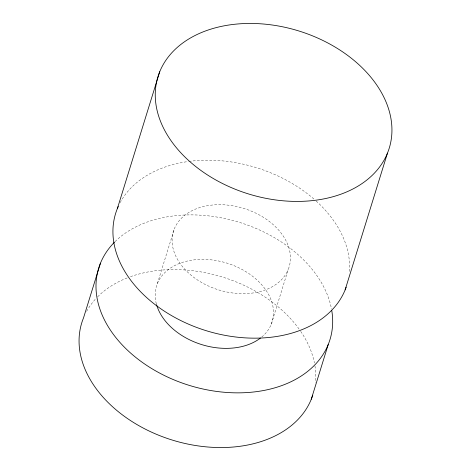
<?xml version="1.0" encoding="UTF-8"?>
<svg xmlns="http://www.w3.org/2000/svg" width="471" height="471" viewBox="0 0 471 471"><rect width="100%" height="100%" fill="white"/><g stroke="black" fill="none" stroke-linecap="round" stroke-linejoin="round"><path stroke-width="0.35" stroke-dasharray="2.35 1.77" d="M157.402 283.518L174.335 228.824M271.272 324.219L288.205 269.524A60.518 42.643 17.2 0 0 216.754 204.732A60.518 42.643 17.2 0 0 188.842 273.268A60.518 42.643 17.2 0 0 288.205 269.524M120.164 202.601A121.041 85.286 17.2 0 1 188.241 161.512M188.971 161.412A121.041 85.286 17.2 0 1 314.534 199.58M316.118 200.987A121.041 85.286 17.2 0 1 349.364 272.362M156.331 303.86A60.518 42.643 17.2 0 1 227.434 263.283A60.518 42.643 17.2 0 1 261.611 337.136M86.652 311.355A121.041 85.286 17.2 0 1 95.754 298.773M97.656 296.789A121.041 85.286 17.2 0 1 127.706 277.702M130.455 276.677A121.041 85.286 17.2 0 1 299.509 329.659M300.716 331.39A121.041 85.286 17.2 0 1 314.422 362.964M314.94 365.885A121.041 85.286 17.2 0 1 315.435 382.476M115.077 241.599A121.041 85.286 17.2 0 1 239.833 222.483A121.041 85.286 17.2 0 1 331.496 308.994"/><path stroke-width="0.71" d="M100.464 263.171L83.532 317.866A121.041 85.286 17.2 0 0 168.053 438.701A121.041 85.286 17.2 0 0 312.756 395.228M117.397 208.476L159.728 71.733M311.272 399.267L328.205 344.572M345.137 289.871L387.468 153.134A121.041 85.286 17.2 0 0 244.573 23.55A121.041 85.286 17.2 0 0 188.747 160.617A121.041 85.286 17.2 0 0 387.468 153.134M346.156 287.198A121.041 85.286 17.2 0 1 199.516 328.481A121.041 85.286 17.2 0 1 118.245 206.498M260.487 338.037A60.518 42.643 17.2 0 1 200.817 344.319A60.518 42.643 17.2 0 1 156.531 304.584M331.755 310.46A121.041 85.286 17.2 0 1 188.329 385.095A121.041 85.286 17.2 0 1 114.588 242.088"/></g></svg>
